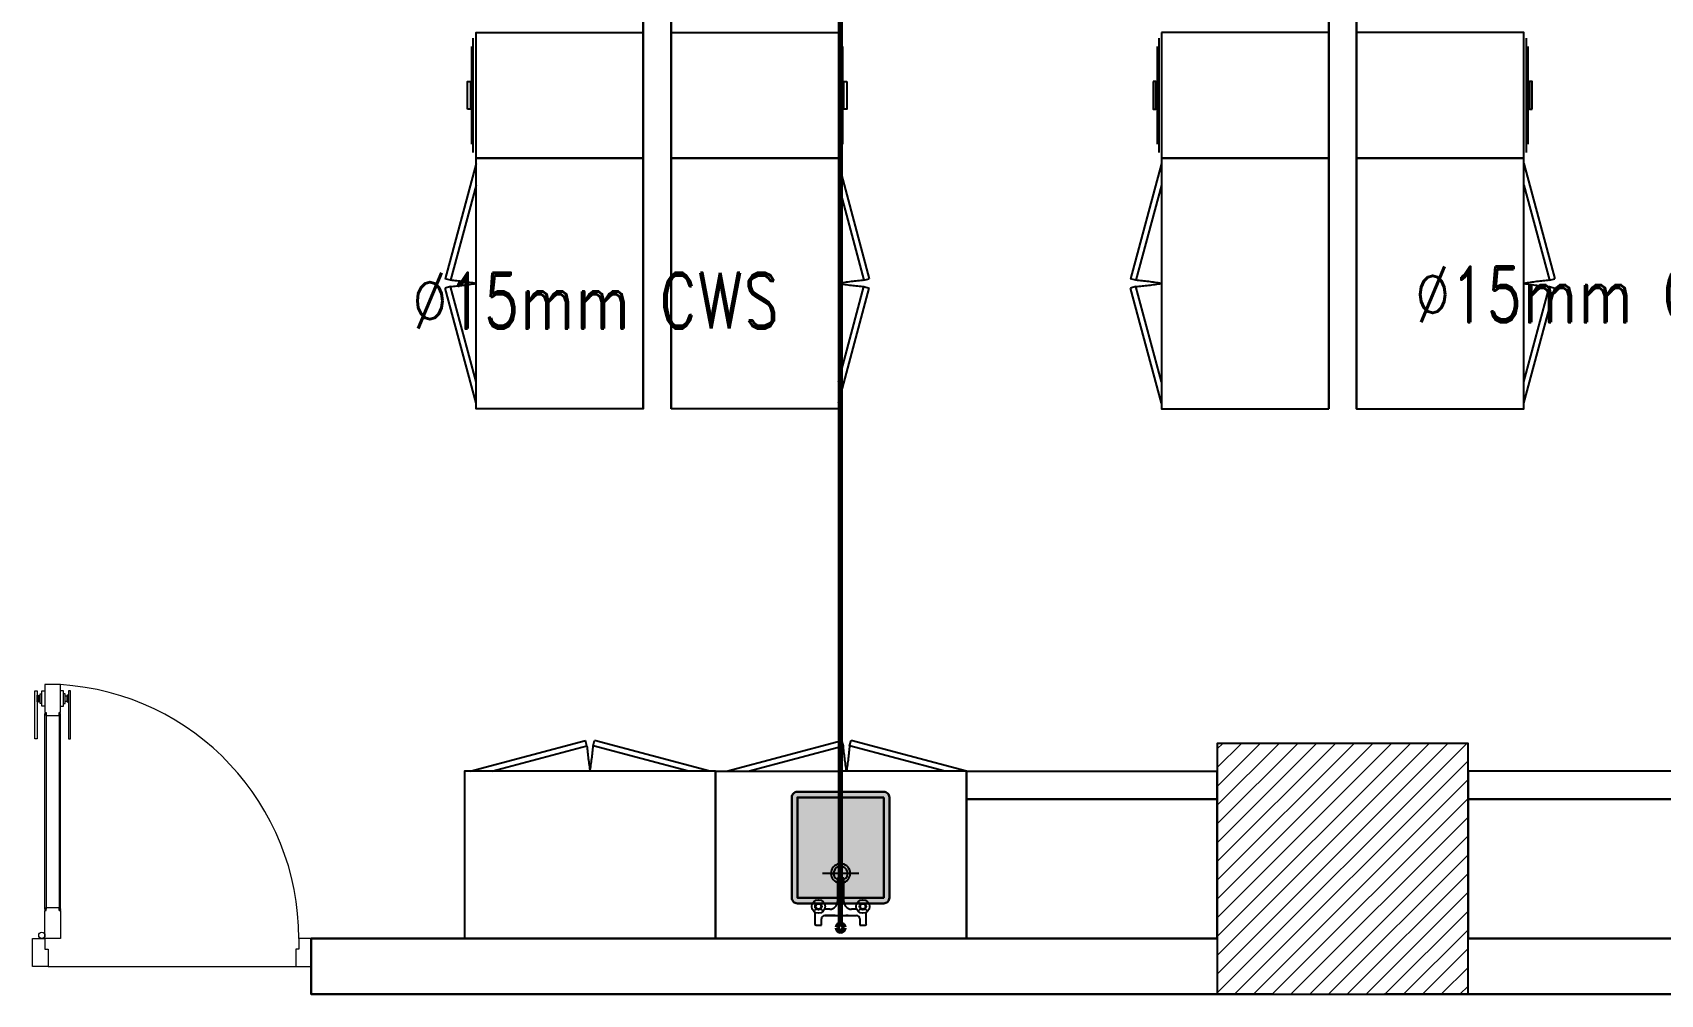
# Model space of a CAD drawing. Extents: x 800 to 995, y 398 to 804.
# Drawn here: x 861.56 to 867.4, y 708.52 to 711.97 of the extents above; entities that cross this region are included whole.
import ezdxf

# ---------------------------------------------------------------- set-up
doc = ezdxf.new("R2010")
doc.units = 0
doc.header["$MEASUREMENT"] = 0
doc.linetypes.add('ACAD_ISO02W100', pattern=[15, 12, -3])
doc.linetypes.add('DASHED', pattern=[19.05, 12.7, -6.35])
doc.layers.get('0').update_dxf_attribs({"color": 252, "linetype": 'CONTINUOUS', "lineweight": 30})
doc.layers.add('-FUR', color=252, linetype='CONTINUOUS')
doc.layers.add('SAN', color=2, linetype='CONTINUOUS')
for name, color, linetype, lineweight in [('Column', 6, 'CONTINUOUS', 25), ('DOOR', 30, 'CONTINUOUS', 9), ('hatch', 252, 'CONTINUOUS', 9), ('P-C-WATER', 5, 'CONTINUOUS', 70), ('P-TEXT', 1, 'CONTINUOUS', 25), ('Wall', 252, 'CONTINUOUS', 30)]:
    doc.layers.add(name, color=color, linetype=linetype, lineweight=lineweight)
doc.styles.add('ROMANC', font='romand.shx')

# ---------------------------------------------------------------- blocks, each defined once
blk = doc.blocks.new('YY5Y5')
at = {"layer": 'SAN', "color": 1}
for p, q in [((433.83, 542.04), (433.83, 538.56)), ((435.73, 542.41), (434.2, 542.41)), ((435.73, 540.55), (435.73, 542.41)), ((447.16, 542.41), (447.16, 540.55)), ((448.69, 542.41), (447.16, 542.41)), ((449.07, 538.56), (449.07, 542.04)), ((434.16, 537.56), (433.7, 538.02)), ((434.16, 536.15), (433.7, 535.69)), ((435.58, 537.56), (436.04, 538.02)), ((435.58, 536.15), (436.04, 535.69)), ((436.72, 537.65), (438.25, 537.65)), ((446.18, 539.55), (436.73, 539.55)), ((443.04, 539.55), (446.16, 539.55)), ((444.65, 537.65), (446.18, 537.65)), ((447.32, 537.56), (446.86, 538.02)), ((447.32, 536.15), (446.86, 535.69)), ((448.74, 537.56), (449.2, 538.02)), ((448.74, 536.15), (449.2, 535.69)), ((440.5, 535.4), (440.5, 528.74)), ((442.4, 528.74), (442.4, 535.4)), ((440.87, 528.36), (442.03, 528.36))]:
    blk.add_line(p, q, dxfattribs=at)
at = {"layer": 'SAN', "color": 1, "linetype": 'Continuous'}
blk.add_line((439.23, 539.55), (439.86, 539.55), dxfattribs=at)
at = {"layer": 'SAN', "color": 2, "linetype": 'DASHED'}
for points in [[(441.45, 532.42), (441.45, 521.63)], [(436.06, 527.03), (446.84, 527.03)]]:
    blk.add_lwpolyline(points, dxfattribs=at)
at = {"layer": 'SAN', "color": 1}
for centre, radius in [((434.87, 536.85), 2), ((434.87, 536.85), 1), ((434.87, 536.85), 0.8), ((448.03, 536.85), 2), ((448.03, 536.85), 1), ((448.03, 536.85), 0.8)]:
    blk.add_circle(centre, radius, dxfattribs=at)
for centre, radius, start, end in [((434.2, 542.04), 0.375, 90, 180), ((448.69, 542.04), 0.375, 0, 90), ((436.73, 540.55), 1, 180, 270), ((438.25, 535.4), 2.25, 0, 90), ((444.65, 535.4), 2.25, 90, 180), ((446.16, 540.55), 1, 270, 0), ((441.45, 527.03), 2.86, 109.4319, 70.5681), ((441.45, 527.03), 2.08, 117.2765, 62.7235), ((440.87, 528.74), 0.375, 180, 270), ((442.03, 528.74), 0.375, 270, 360)]:
    blk.add_arc(centre, radius, start, end, dxfattribs=at)
blk = doc.blocks.new('fd')
at = {"layer": '-FUR'}
h = blk.add_hatch(color=254, dxfattribs=at)
h.paths.add_polyline_path([(1322.6636, 576.6994), (1322.3536, 576.6994), (1322.3536, 577.0594), (1322.6636, 577.0594)], flags=16)
edge = h.paths.add_edge_path()
edge.add_line((1322.6636, 576.6794), (1322.3536, 576.6794))
edge.add_arc((1322.3536, 576.6994), 0.02, 180, 270, ccw=False)
edge.add_line((1322.3336, 576.6994), (1322.3336, 577.0594))
edge.add_arc((1322.3536, 577.0594), 0.02, 90, 180, ccw=False)
edge.add_line((1322.3536, 577.0794), (1322.6636, 577.0794))
edge.add_arc((1322.6636, 577.0594), 0.02, 0, 90, ccw=False)
edge.add_line((1322.6836, 577.0594), (1322.6836, 576.6994))
edge.add_arc((1322.6636, 576.6994), 0.02, -90, 0, ccw=False)
blk.add_hatch(color=253, dxfattribs=at).paths.add_polyline_path([(1322.6636, 577.0594), (1322.6636, 576.6994), (1322.3536, 576.6994), (1322.3536, 577.0594)])
h = blk.add_hatch(color=251, dxfattribs=at)
h.paths.add_polyline_path([(1322.6337, 577.0294), (1322.6636, 577.0594), (1322.6636, 576.6994), (1322.6336, 576.7294)])
h.paths.add_polyline_path([(1322.6336, 576.7294), (1322.6636, 576.6994), (1322.3536, 576.6994), (1322.3836, 576.7294)])
h = blk.add_hatch(color=252, dxfattribs=at)
h.paths.add_polyline_path([(1322.3836, 577.0294), (1322.3536, 577.0594), (1322.6636, 577.0594), (1322.6337, 577.0294)])
h.paths.add_polyline_path([(1322.3836, 576.7294), (1322.3536, 576.6994), (1322.3536, 577.0594), (1322.3836, 577.0294)])
for p, q in [((1322.4784, 577.2056), (1322.0597, 577.2056)), ((1322.4784, 577.2056), (1322.9597, 577.2056)), ((1322.0597, 576.6056), (1322.5097, 576.6056)), ((1322.9597, 576.6056), (1322.5097, 576.6056))]:
    blk.add_line(p, q, dxfattribs=at)
at = {"layer": '-FUR', "linetype": 'ACAD_ISO02W100'}
for p, q in [((1322.0597, 577.2056), (1322.5097, 577.2056)), ((1322.9597, 577.2056), (1322.5097, 577.2056)), ((1322.0997, 576.6056), (1322.5133, 576.4948)), ((1322.177, 576.6056), (1322.5185, 576.5141)), ((1322.8824, 576.6056), (1322.541, 576.5141)), ((1322.9597, 576.6056), (1322.5462, 576.4948)), ((1322.5185, 576.5141), (1322.5133, 576.4948)), ((1322.541, 576.5141), (1322.5462, 576.4948))]:
    blk.add_line(p, q, dxfattribs=at)
for centre, start, end in [((1324.045, 576.3727), 171.26112, 174.70691), ((1321.0144, 576.3727), 5.29309, 8.73888)]:
    blk.add_arc(centre, 1.5331, start, end, dxfattribs=at)
for p, q in [((1322.0597, 577.2056), (1322.0597, 576.6056)), ((1322.9597, 577.2056), (1322.9597, 576.6056))]:
    blk.add_line(p, q)
blk.add_lwpolyline([(1322.6636, 576.6794), (1322.3536, 576.6794, -0.414214), (1322.3336, 576.6994), (1322.3336, 577.0594, -0.414214), (1322.3536, 577.0794), (1322.6636, 577.0794, -0.414214), (1322.6836, 577.0594), (1322.6836, 576.6994, -0.414214)], format="xyb", close=True)
blk.add_lwpolyline([(1322.6636, 576.6794), (1322.3536, 576.6794, -0.414214), (1322.3336, 576.6994), (1322.3336, 577.0594, -0.414214), (1322.3536, 577.0794), (1322.6636, 577.0794, -0.414214), (1322.6836, 577.0594), (1322.6836, 576.6994, -0.414214)], format="xyb", close=True)
blk.add_lwpolyline([(1322.6636, 576.6994), (1322.3536, 576.6994), (1322.3536, 577.0594), (1322.6636, 577.0594)], close=True)
at = {"extrusion": (0, 0, -1), "xscale": 0.0121000000000322, "yscale": 0.0121000000000322, "zscale": -0.0121}
blk.add_blockref('YY5Y5', (-1327.8502, 570.5947), dxfattribs=at)
blk = doc.blocks.new('juy')
blk.add_line((1322.9597, 577.2056), (1322.9597, 576.6056))
blk.add_blockref('fd', (0, 0))

msp = doc.modelspace()

# ---------------------------------------------------------------- hatches: boundary and pattern name
at = {"layer": 'hatch'}
h = msp.add_hatch(dxfattribs=at)
h.set_pattern_fill('ANSI31', color=252, scale=0.015, style=0)
h.set_pattern_definition([(45, (1093.24057, 386.296185), (-0.0336759605, 0.0336759605), [])])
h.paths.add_polyline_path([(865.8084, 708.5182), (866.7084, 708.5182), (866.7084, 709.4182), (865.8084, 709.4182)])

# ---------------------------------------------------------------- linework, layer by layer
at = {"layer": '-FUR', "linetype": 'ACAD_ISO02W100'}
for p, q in [((863.7493, 711.5182, -0.0488), (863.7493, 711.9682, -0.0488)), ((863.8493, 711.9682, -0.0488), (863.8493, 711.5182, -0.0488)), ((866.2084, 711.9682, -0.0488), (866.2084, 711.5182, -0.0488)), ((866.3084, 711.5182, -0.0488), (866.3084, 711.9682, -0.0488)), ((863.1493, 711.4982, -0.0488), (863.0385, 711.0847, -0.0488)), ((863.7493, 711.5182, -0.0488), (863.7493, 710.6182, -0.0488)), ((863.8493, 710.6182, -0.0488), (863.8493, 711.5182, -0.0488)), ((864.4493, 711.4982, -0.0488), (864.5601, 711.0847, -0.0488)), ((865.6084, 711.4982, -0.0488), (865.4976, 711.0847, -0.0488)), ((866.2084, 710.6182, -0.0488), (866.2084, 711.5182, -0.0488)), ((866.3084, 711.5182, -0.0488), (866.3084, 710.6182, -0.0488)), ((866.9084, 711.4982, -0.0488), (867.0192, 711.0847, -0.0488)), ((863.1493, 711.421, -0.0488), (863.0578, 711.0795, -0.0488)), ((864.4493, 711.421, -0.0488), (864.5408, 711.0795, -0.0488)), ((865.6084, 711.421, -0.0488), (865.5169, 711.0795, -0.0488)), ((866.9084, 711.421, -0.0488), (866.9999, 711.0795, -0.0488)), ((863.0578, 711.0795, -0.0488), (863.0385, 711.0847, -0.0488)), ((864.5408, 711.0795, -0.0488), (864.5601, 711.0847, -0.0488)), ((865.5169, 711.0795, -0.0488), (865.4976, 711.0847, -0.0488)), ((866.9999, 711.0795, -0.0488), (867.0192, 711.0847, -0.0488)), ((863.0578, 711.057, -0.0488), (863.0385, 711.0518, -0.0488)), ((863.1493, 710.6382, -0.0488), (863.0385, 711.0518, -0.0488)), ((863.1493, 710.7155, -0.0488), (863.0578, 711.057, -0.0488)), ((864.4493, 710.7155, -0.0488), (864.5408, 711.057, -0.0488)), ((864.4493, 710.6382, -0.0488), (864.5601, 711.0518, -0.0488)), ((864.5408, 711.057, -0.0488), (864.5601, 711.0518, -0.0488)), ((865.5169, 711.057, -0.0488), (865.4976, 711.0518, -0.0488)), ((865.6084, 710.6382, -0.0488), (865.4976, 711.0518, -0.0488)), ((865.6084, 710.7155, -0.0488), (865.5169, 711.057, -0.0488)), ((866.9084, 710.7155, -0.0488), (866.9999, 711.057, -0.0488)), ((866.9084, 710.6382, -0.0488), (867.0192, 711.0518, -0.0488)), ((866.9999, 711.057, -0.0488), (867.0192, 711.0518, -0.0488)), ((863.1284, 709.3182, -0.0488), (863.542, 709.4291, -0.0488)), ((863.2057, 709.3182, -0.0488), (863.5471, 709.4097, -0.0488)), ((863.5471, 709.4097, -0.0488), (863.542, 709.4291, -0.0488)), ((863.5697, 709.4097, -0.0488), (863.5748, 709.4291, -0.0488)), ((863.9111, 709.3182, -0.0488), (863.5697, 709.4097, -0.0488)), ((863.9884, 709.3182, -0.0488), (863.5748, 709.4291, -0.0488)), ((864.9084, 709.3182, -0.0488), (865.8084, 709.3182, -0.0488)), ((867.6084, 709.3182, -0.0488), (866.7084, 709.3182, -0.0488)), ((863.1084, 708.7182, -0.0488), (864.0084, 708.7182, -0.0488))]:
    msp.add_line(p, q, dxfattribs=at)
at = {"layer": '-FUR'}
for p, q in [((863.1343, 711.5682, -0.0488), (863.1343, 711.9182, -0.0488)), ((863.1393, 711.5382, -0.0488), (863.1393, 711.9482, -0.0488)), ((864.4593, 711.9482, -0.0488), (864.4593, 711.5382, -0.0488)), ((864.4643, 711.9182, -0.0488), (864.4643, 711.5682, -0.0488)), ((865.5934, 711.9182, -0.0488), (865.5934, 711.5682, -0.0488)), ((865.5984, 711.9482, -0.0488), (865.5984, 711.5382, -0.0488)), ((866.9184, 711.5382, -0.0488), (866.9184, 711.9482, -0.0488)), ((866.9234, 711.5682, -0.0488), (866.9234, 711.9182, -0.0488))]:
    msp.add_line(p, q, dxfattribs=at)
at = {"layer": '-FUR', "elevation": -0.0488}
for points in [[(863.1493, 711.5182), (863.1493, 711.9682), (863.7493, 711.9682), (863.7493, 711.5182)], [(864.4493, 711.9682), (864.4493, 711.5182), (863.8493, 711.5182), (863.8493, 711.9682)], [(865.6084, 711.9682), (865.6084, 711.5182), (866.2084, 711.5182), (866.2084, 711.9682)], [(866.9084, 711.5182), (866.9084, 711.9682), (866.3084, 711.9682), (866.3084, 711.5182)], [(863.7493, 711.5182), (863.7493, 710.6182), (863.1493, 710.6182), (863.1493, 711.5182)], [(863.8493, 710.6182), (863.8493, 711.5182), (864.4493, 711.5182), (864.4493, 710.6182)], [(866.2084, 710.6182), (866.2084, 711.5182), (865.6084, 711.5182), (865.6084, 710.6182)], [(866.3084, 711.5182), (866.3084, 710.6182), (866.9084, 710.6182), (866.9084, 711.5182)], [(863.1084, 708.7182), (864.0084, 708.7182), (864.0084, 709.3182), (863.1084, 709.3182)]]:
    msp.add_lwpolyline(points, close=True, dxfattribs=at)
at = {"layer": '-FUR', "color": 1, "elevation": -0.0488}
for points in [[(863.1193, 711.6932), (863.1193, 711.7932), (863.1293, 711.7932), (863.1293, 711.6932)], [(864.4793, 711.7932), (864.4793, 711.6932), (864.4693, 711.6932), (864.4693, 711.7932)], [(865.5784, 711.7932), (865.5784, 711.6932), (865.5884, 711.6932), (865.5884, 711.7932)], [(866.9384, 711.6932), (866.9384, 711.7932), (866.9284, 711.7932), (866.9284, 711.6932)]]:
    msp.add_lwpolyline(points, close=True, dxfattribs=at)
at = {"layer": '-FUR', "linetype": 'ACAD_ISO02W100'}
for centre, start, end in [((862.9164, 709.553, -0.0488), 81.26112, 84.70691), ((864.6822, 709.553, -0.0488), 95.29309, 98.73888), ((865.3755, 709.553, -0.0488), 81.26112, 84.70691), ((867.1413, 709.553, -0.0488), 95.29309, 98.73888), ((862.9164, 712.5835, -0.0488), 275.29309, 278.73888), ((864.6822, 712.5835, -0.0488), 261.26112, 264.70691), ((865.3755, 712.5835, -0.0488), 275.29309, 278.73888), ((867.1413, 712.5835, -0.0488), 261.26112, 264.70691), ((865.0737, 709.5512, -0.0488), 185.29309, 188.73888), ((862.0431, 709.5512, -0.0488), 351.26112, 354.70691)]:
    msp.add_arc(centre, 1.5331, start, end, dxfattribs=at)
for p, q in [((863.7493, 710.6182, -0.0488), (863.7493, 715.2203, -0.0488)), ((863.8493, 715.2198, -0.0488), (863.8493, 710.6182, -0.0488)), ((866.2084, 715.2198, -0.0488), (866.2084, 710.6182, -0.0488)), ((866.3084, 710.6182, -0.0488), (866.3084, 715.2203, -0.0488)), ((864.9084, 709.3182, -0.0488), (864.9084, 708.7182, -0.0488)), ((865.8084, 708.7182, -0.0488), (865.8084, 709.3182, -0.0488)), ((865.8084, 709.3182, -0.0488), (865.8084, 709.2182, -0.0488)), ((866.7084, 708.7182, -0.0488), (866.7084, 709.3182, -0.0488)), ((866.7084, 709.3182, -0.0488), (866.7084, 709.2182, -0.0488)), ((865.8084, 709.2182, -0.0488), (864.9084, 709.2182, -0.0488)), ((866.7084, 709.2182, -0.0488), (867.6084, 709.2182, -0.0488)), ((864.9084, 708.7182, -0.0488), (865.8084, 708.7182, -0.0488)), ((867.6084, 708.7182, -0.0488), (866.7084, 708.7182, -0.0488))]:
    msp.add_line(p, q)
at = {"layer": 'Column', "color": 252}
msp.add_lwpolyline([(865.8084, 708.5182), (866.7084, 708.5182), (866.7084, 709.4182), (865.8084, 709.4182)], close=True, dxfattribs=at)
at = {"layer": 'DOOR', "color": 252}
for p, q in [((861.6023, 708.8238), (861.6023, 709.5237)), ((861.6073, 709.5237), (861.6073, 708.8238)), ((861.654, 709.5237), (861.654, 708.8238)), ((861.6589, 708.8238), (861.6589, 709.5237))]:
    msp.add_line(p, q, dxfattribs=at)
at = {"layer": 'DOOR', "color": 251}
msp.add_line((861.614, 708.6182), (862.5028, 708.6182), dxfattribs=at)
at = {"layer": 'DOOR', "color": 5}
for points in [[(861.6073, 709.5292), (861.6073, 709.5181), (861.654, 709.5181), (861.654, 709.5292), (861.6584, 709.5292), (861.6584, 709.6292), (861.6584, 709.6292), (861.6028, 709.6292), (861.6028, 709.5292)], [(861.6073, 708.8182), (861.6073, 708.8293), (861.654, 708.8293), (861.654, 708.8182), (861.6584, 708.8182), (861.6584, 708.7182), (861.6584, 708.7182), (861.6028, 708.7182), (861.6028, 708.8182)], [(861.5584, 708.6182), (861.5584, 708.7182), (861.6028, 708.7182), (861.6028, 708.6803), (861.614, 708.6803), (861.614, 708.6182)], [(862.5584, 708.6182), (862.5584, 708.7182), (862.5138, 708.7182), (862.5138, 708.6803), (862.5027, 708.6803), (862.5028, 708.6182)]]:
    msp.add_lwpolyline(points, close=True, dxfattribs=at)
at = {"layer": 'DOOR', "color": 1}
for points in [[(861.5745, 709.4347), (861.5664, 709.4347), (861.5664, 709.607), (861.5745, 709.607)], [(861.5862, 709.5892), (861.5797, 709.5892), (861.5797, 709.569), (861.5862, 709.569)], [(861.6751, 709.5892), (861.6815, 709.5892), (861.6815, 709.569), (861.6751, 709.569)], [(861.6868, 709.4347), (861.6948, 709.4347), (861.6948, 709.607), (861.6868, 709.607)]]:
    msp.add_lwpolyline(points, close=True, dxfattribs=at)
for points in [[(861.5745, 709.5889, -1), (861.5797, 709.5889), (861.5797, 709.5889), (861.5797, 709.5693), (861.5797, 709.5693, -1), (861.5745, 709.5693), (861.5745, 709.5693)], [(861.6868, 709.5889, 1), (861.6815, 709.5889), (861.6815, 709.5889), (861.6815, 709.5693), (861.6815, 709.5693, 1), (861.6868, 709.5693), (861.6868, 709.5693)]]:
    msp.add_lwpolyline(points, format="xyb", close=True, dxfattribs=at)
for points in [[(861.5917, 709.5618), (861.5862, 709.5618), (861.5862, 709.5963), (861.5917, 709.5963)], [(861.6028, 709.5515), (861.5917, 709.5515), (861.5917, 709.607), (861.6028, 709.607)], [(861.6695, 709.5618), (861.6751, 709.5618), (861.6751, 709.5963), (861.6695, 709.5963)]]:
    msp.add_lwpolyline(points, dxfattribs=at)
at = {"layer": 'DOOR', "color": 5}
msp.add_lwpolyline([(861.6584, 709.5515), (861.6695, 709.5515), (861.6695, 709.607), (861.6584, 709.607)], dxfattribs=at)
for points in [[(861.6073, 709.5187), (861.6073, 709.5187, -1), (861.6073, 709.5287)], [(861.654, 709.5187), (861.654, 709.5187, 1), (861.654, 709.5287)], [(861.6073, 708.8288), (861.6073, 708.8288, 1), (861.6073, 708.8188)], [(861.654, 708.8288), (861.654, 708.8288, -1), (861.654, 708.8188)]]:
    msp.add_lwpolyline(points, format="xyb", close=True, dxfattribs=at)
msp.add_circle((861.5917, 708.7294), 0.0111, dxfattribs=at)
at = {"layer": 'DOOR', "color": 252}
msp.add_arc((861.601, 708.7182), 0.9128, 360, 86.39768, dxfattribs=at)
at = {"layer": 'P-C-WATER', "linetype": 'Continuous'}
msp.add_line((864.4572, 708.7697), (864.4572, 713.7941), dxfattribs=at)
at = {"layer": 'P-C-WATER', "linetype": 'ByBlock'}
for start, end in [(0, 180), (180, 0)]:
    msp.add_arc((864.4572, 708.7572), 0.0125, start, end, dxfattribs=at)
at = {"layer": 'Wall', "color": 252, "linetype": 'Continuous'}
for p, q in [((865.8084, 708.7182), (862.5584, 708.7182)), ((862.5584, 708.7182), (862.5584, 708.5176)), ((866.7084, 708.7182), (869.7584, 708.7182)), ((866.0084, 708.5182), (862.5584, 708.5182)), ((866.4084, 708.5182), (869.7584, 708.5182))]:
    msp.add_line(p, q, dxfattribs=at)

# ---------------------------------------------------------------- block references
at = {"xscale": -1, "rotation": 180}
msp.add_blockref('juy', (-458.0513, 1285.9238, -0.0488), dxfattribs=at)

# ---------------------------------------------------------------- texts
at = {"layer": 'P-TEXT', "color": 41, "style": 'ROMANC', "width": 0.75}
for p in [(862.9196, 710.9064), (866.5171, 710.929)]:
    msp.add_text('%%C15mm CWS', height=0.2, dxfattribs=at).set_placement(p)

doc.saveas('drawing.dxf')
